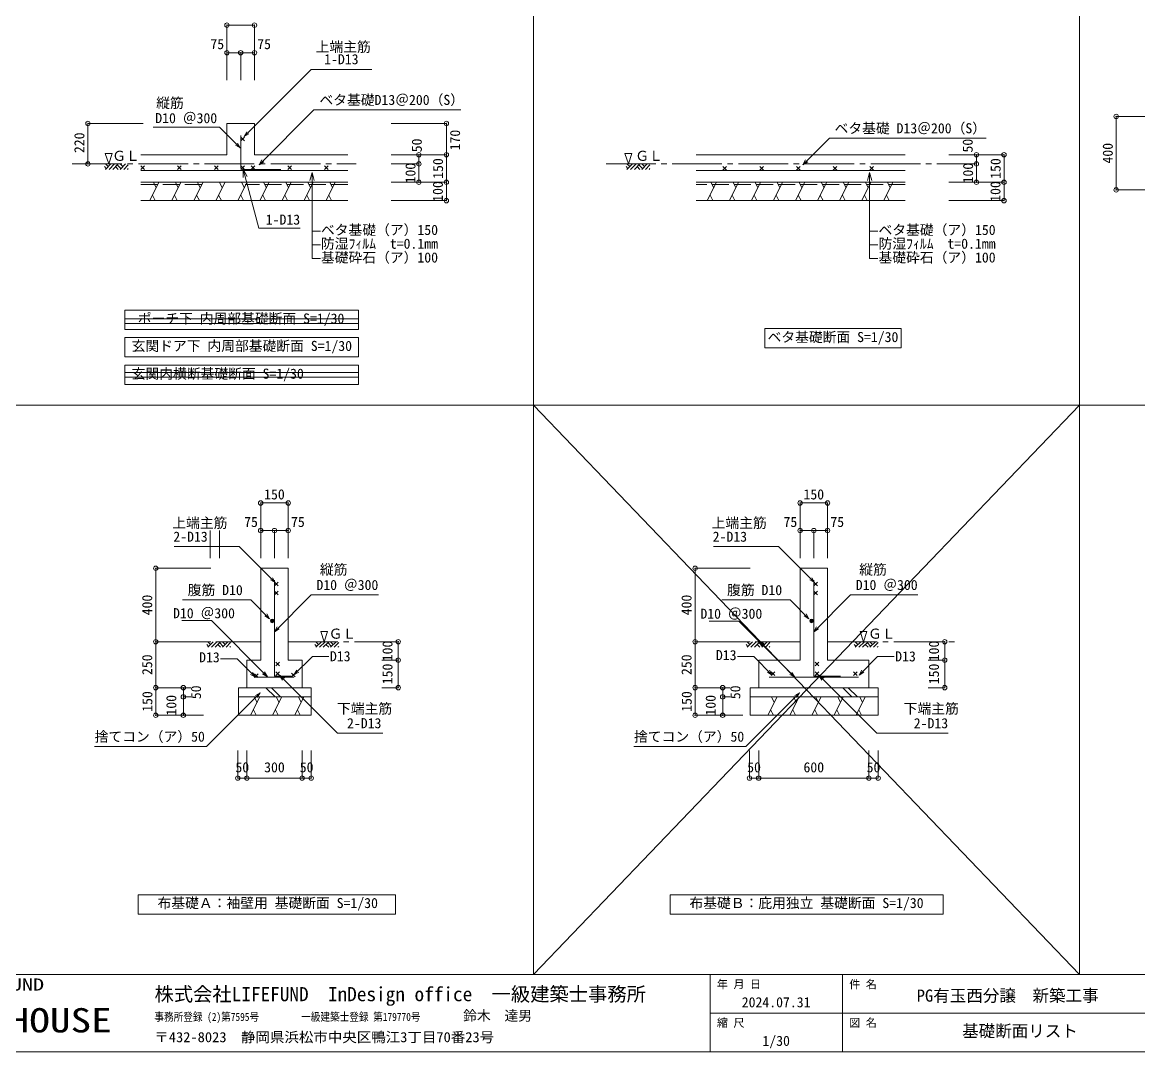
# Model space of a CAD drawing. Units: millimetres at full size, sheet at 1:30. Extents: x -300124 to 8645, y -4140 to 27542.
# Drawn here: x -2783 to 3293, y -4140 to 1461 of the extents above; entities that cross this region are included whole.
import ezdxf
from ezdxf.enums import TextEntityAlignment as Align

# ---------------------------------------------------------------- set-up
doc = ezdxf.new("R2010")
doc.units = ezdxf.units.MM
doc.header["$LTSCALE"] = 30
doc.header["$PDMODE"] = 32
doc.header["$PDSIZE"] = 24
doc.linetypes.add('CHAIN2', pattern=[12, 9, -1, 1, -1])
doc.linetypes.add('DASHED3', pattern=[4, 3, -1])
for name, color, linetype, lineweight in [('0-0_敷地線', 4, 'Continuous', 9), ('0-2_既存建物', 4, 'Continuous', 9), ('F-A_Layer250', 4, 'Continuous', 9), ('F-F_Layer255', 4, 'Continuous', 9)]:
    doc.layers.add(name, color=color, linetype=linetype, lineweight=lineweight)
doc.styles.add('ＭＳ ゴシック', font='')
doc.styles.get('ＭＳ ゴシック').set_extended_font_data('MS Gothic')

msp = doc.modelspace()

# ---------------------------------------------------------------- linework, layer by layer
at = {"layer": '0-0_敷地線'}
for p, q in [((-1669.4, 1445.46), (-1669.4, 1295.46)), ((-1669.4, 1445.46), (-1519.4, 1445.46)), ((-1519.4, 1445.46), (-1519.4, 1295.46)), ((-1669.4, 1295.46), (-1669.4, 1145.46)), ((-1669.4, 1295.46), (-1594.4, 1295.46)), ((-1594.4, 1295.46), (-1594.4, 1145.46)), ((-1594.4, 1295.46), (-1519.4, 1295.46)), ((-1519.4, 1295.46), (-1519.4, 1145.46)), ((-1575.87, 839.62), (-1211.27, 1204.22)), ((-1211.27, 1204.22), (-881.51, 1204.22)), ((-1494.28, 686.02), (-1195.55, 984.75)), ((-1195.55, 984.75), (-395.61, 984.75)), ((3169.99, 548.65), (3169.99, 948.65)), ((3169.99, 948.65), (3429.18, 948.65)), ((-2425.71, 910.46), (-2125.71, 910.46)), ((-2425.71, 690.46), (-2425.71, 910.46)), ((-2071.26, 889.83), (-1709.32, 889.83)), ((-1597.53, 778.05), (-1709.32, 889.83)), ((-1669.4, 910.46), (-1669.4, 740.46)), ((-1669.4, 910.46), (-1519.4, 910.46)), ((-1519.4, 740.46), (-1519.4, 910.46)), ((-474.71, 910.46), (-774.71, 910.46)), ((-474.71, 740.46), (-474.71, 910.46)), ((-1623.52, 793.05), (-1597.53, 778.05)), ((-1597.53, 778.05), (-1612.53, 804.03)), ((-1594.4, 669.61), (-1594.4, 845.46)), ((-1594.4, 815.46), (-1574.4, 835.46)), ((-1594.4, 835.46), (-1574.4, 815.46)), ((1465.19, 686.02), (1609.58, 830.41)), ((1609.58, 830.41), (2462.58, 830.41)), ((-2312.58, 690.46), (-2293.91, 746.46)), ((-1669.4, 740.46), (-2137.77, 740.46)), ((-1011.9, 740.46), (-1519.4, 740.46)), ((-624.71, 740.46), (-774.71, 740.46)), ((-474.71, 740.46), (-624.71, 740.46)), ((-624.71, 690.46), (-624.71, 740.46)), ((-474.71, 590.46), (-474.71, 740.46)), ((515.23, 690.46), (533.89, 746.46)), ((2022.57, 740.46), (885.07, 740.46)), ((2409.75, 740.46), (2259.75, 740.46)), ((2559.75, 740.46), (2409.75, 740.46)), ((2409.75, 690.46), (2409.75, 740.46)), ((2559.75, 590.46), (2559.75, 740.46)), ((-2325.9, 665.46), (-2335.9, 675.46)), ((-2315.9, 675.46), (-2330.9, 690.46)), ((-2330.9, 660.46), (-2300.9, 690.46)), ((-2310.9, 660.46), (-2280.9, 690.46)), ((-2290.9, 660.46), (-2260.9, 690.46)), ((-2260.9, 660.46), (-2275.9, 675.46)), ((-2245.9, 665.46), (-2265.9, 685.46)), ((-2235.9, 675.46), (-2250.9, 690.46)), ((-2250.9, 660.46), (-2220.9, 690.46)), ((-2230.9, 660.46), (-2205.9, 685.46)), ((-2137.77, 679.66), (-2117.77, 659.66)), ((-2137.77, 659.66), (-2117.77, 679.66)), ((-1937.77, 679.66), (-1917.77, 659.66)), ((-1937.77, 659.66), (-1917.77, 679.66)), ((-1737.77, 679.66), (-1717.77, 659.66)), ((-1737.77, 659.66), (-1717.77, 679.66)), ((-1594.4, 679.66), (-1574.4, 659.66)), ((-1594.4, 659.66), (-1574.4, 679.66)), ((-1537.77, 679.66), (-1517.77, 659.66)), ((-1537.77, 659.66), (-1517.77, 679.66)), ((-1337.77, 679.66), (-1317.77, 659.66)), ((-1337.77, 659.66), (-1317.77, 679.66)), ((-1137.77, 679.66), (-1117.77, 659.66)), ((-1137.77, 659.66), (-1117.77, 679.66)), ((-624.71, 690.46), (-774.71, 690.46)), ((-624.71, 590.46), (-624.71, 690.46)), ((512.9, 665.46), (502.9, 675.46)), ((522.9, 675.46), (507.9, 690.46)), ((507.9, 660.46), (537.9, 690.46)), ((527.9, 660.46), (557.9, 690.46)), ((547.9, 660.46), (577.9, 690.46)), ((577.9, 660.46), (562.9, 675.46)), ((592.9, 665.46), (572.9, 685.46)), ((602.9, 675.46), (587.9, 690.46)), ((587.9, 660.46), (617.9, 690.46)), ((607.9, 660.46), (632.9, 685.46)), ((1050.07, 655.84), (1030.07, 675.84)), ((1050.07, 675.84), (1030.07, 655.84)), ((1230.07, 655.84), (1250.07, 675.84)), ((1250.07, 655.84), (1230.07, 675.84)), ((1430.07, 675.84), (1450.07, 655.84)), ((1430.07, 655.84), (1450.07, 675.84)), ((1630.07, 675.84), (1650.07, 655.84)), ((1630.07, 655.84), (1650.07, 675.84)), ((1830.07, 675.84), (1850.07, 655.84)), ((1830.07, 655.84), (1850.07, 675.84)), ((2409.75, 690.46), (2259.75, 690.46)), ((2409.75, 590.46), (2409.75, 690.46)), ((-2210.9, 660.46), (-2205.9, 665.46)), ((-2137.45, 655.46), (-1011.9, 655.46)), ((-1584.4, 659.61), (-1376.63, 659.61)), ((-1581.39, 661.17), (-1495.49, 340.61)), ((-1206.23, 643.45), (-1206.23, 174.95)), ((627.9, 660.46), (632.9, 665.46)), ((885.07, 655.46), (2022.57, 655.46)), ((1828.24, 643.45), (1828.24, 174.95)), ((-2137.45, 590.46), (-1919.4, 590.46)), ((-2089.4, 490.46), (-2039.4, 590.46)), ((-2054.4, 560.46), (-2069.4, 590.46)), ((-1969.4, 490.46), (-1919.4, 590.46)), ((-1934.4, 560.46), (-1949.4, 590.46)), ((-1011.9, 590.46), (-1919.4, 590.46)), ((-1849.4, 490.46), (-1799.4, 590.46)), ((-1814.4, 560.46), (-1829.4, 590.46)), ((-1729.4, 490.46), (-1679.4, 590.46)), ((-1694.4, 560.46), (-1709.4, 590.46)), ((-1609.4, 490.46), (-1559.4, 590.46)), ((-1574.4, 560.46), (-1589.4, 590.46)), ((-1489.4, 490.46), (-1439.4, 590.46)), ((-1454.4, 560.46), (-1469.4, 590.46)), ((-1369.4, 490.46), (-1319.4, 590.46)), ((-1334.4, 560.46), (-1349.4, 590.46)), ((-1249.4, 490.46), (-1199.4, 590.46)), ((-1214.4, 560.46), (-1229.4, 590.46)), ((-1129.4, 490.46), (-1079.4, 590.46)), ((-1094.4, 560.46), (-1109.4, 590.46)), ((-474.71, 490.46), (-474.71, 590.46)), ((885.07, 590.46), (1115.07, 590.46)), ((945.07, 490.46), (995.07, 590.46)), ((980.07, 560.46), (965.07, 590.46)), ((1065.07, 490.46), (1115.07, 590.46)), ((1100.07, 560.46), (1085.07, 590.46)), ((2022.57, 590.46), (1115.07, 590.46)), ((1185.07, 490.46), (1235.07, 590.46)), ((1220.07, 560.46), (1205.07, 590.46)), ((1305.07, 490.46), (1355.07, 590.46)), ((1340.07, 560.46), (1325.07, 590.46)), ((1425.07, 490.46), (1475.07, 590.46)), ((1460.07, 560.46), (1445.07, 590.46)), ((1545.07, 490.46), (1595.07, 590.46)), ((1580.07, 560.46), (1565.07, 590.46)), ((1665.07, 490.46), (1715.07, 590.46)), ((1700.07, 560.46), (1685.07, 590.46)), ((1785.07, 490.46), (1835.07, 590.46)), ((1820.07, 560.46), (1805.07, 590.46)), ((1905.07, 490.46), (1955.07, 590.46)), ((1940.07, 560.46), (1925.07, 590.46)), ((2409.75, 590.46), (2259.75, 590.46)), ((2559.75, 590.46), (2409.75, 590.46)), ((2559.75, 490.46), (2559.75, 590.46)), ((3169.99, 548.65), (5340.36, 548.65)), ((-2137.45, 490.46), (-1011.9, 490.46)), ((-2059.4, 490.46), (-2074.4, 520.46)), ((-1939.4, 490.46), (-1954.4, 520.46)), ((-1819.4, 490.46), (-1834.4, 520.46)), ((-1699.4, 490.46), (-1714.4, 520.46)), ((-1579.4, 490.46), (-1594.4, 520.46)), ((-1459.4, 490.46), (-1474.4, 520.46)), ((-1339.4, 490.46), (-1354.4, 520.46)), ((-1219.4, 490.46), (-1234.4, 520.46)), ((-1099.4, 490.46), (-1114.4, 520.46)), ((-474.71, 490.46), (-774.71, 490.46)), ((885.07, 490.46), (2022.57, 490.46)), ((975.07, 490.46), (960.07, 520.46)), ((1095.07, 490.46), (1080.07, 520.46)), ((1215.07, 490.46), (1200.07, 520.46)), ((1335.07, 490.46), (1320.07, 520.46)), ((1455.07, 490.46), (1440.07, 520.46)), ((1575.07, 490.46), (1560.07, 520.46)), ((1695.07, 490.46), (1680.07, 520.46)), ((1815.07, 490.46), (1800.07, 520.46)), ((1935.07, 490.46), (1920.07, 520.46)), ((2559.75, 490.46), (2259.75, 490.46)), ((-1495.49, 340.61), (-1270.49, 340.61)), ((-1206.23, 324.95), (-1160.73, 324.95)), ((1828.24, 324.95), (1873.74, 324.95)), ((-1206.23, 249.95), (-1160.73, 249.95)), ((1828.24, 249.95), (1873.74, 249.95)), ((-1206.23, 174.95), (-1160.73, 174.95)), ((1828.24, 174.95), (1873.74, 174.95)), ((-2225.03, -104.8), (-2225.03, -209.8)), ((-953.38, -104.8), (-2225.03, -104.8)), ((-953.38, -209.8), (-953.38, -104.8)), ((-2225.03, -209.8), (-953.38, -209.8)), ((2000.41, -205.54), (1257.91, -205.54)), ((1257.91, -205.54), (1257.91, -310.54)), ((2000.41, -310.54), (2000.41, -205.54)), ((-2225.03, -253.79), (-2225.03, -358.79)), ((-953.38, -253.79), (-2225.03, -253.79)), ((-953.38, -358.79), (-953.38, -253.79)), ((-2225.03, -358.79), (-953.38, -358.79)), ((1257.91, -310.54), (2000.41, -310.54)), ((-2225.03, -404.89), (-2225.03, -509.89)), ((-2225.03, -509.89), (-953.38, -509.89)), ((-1485.56, -1154.53), (-1485.56, -1304.53)), ((-1485.56, -1154.53), (-1335.56, -1154.53)), ((-1335.56, -1154.53), (-1335.56, -1304.53)), ((1449.65, -1154.53), (1449.65, -1304.53)), ((1449.65, -1154.53), (1599.65, -1154.53)), ((1599.65, -1154.53), (1599.65, -1304.53)), ((-1760.56, -1304.53), (-1760.56, -1454.53)), ((-1710.56, -1304.53), (-1710.56, -1454.53)), ((-1485.56, -1304.53), (-1485.56, -1454.53)), ((-1485.56, -1304.53), (-1410.56, -1304.53)), ((-1410.56, -1304.53), (-1410.56, -1454.53)), ((-1410.56, -1304.53), (-1410.56, -1454.53)), ((-1410.56, -1304.53), (-1335.56, -1304.53)), ((-1335.56, -1304.53), (-1335.56, -1454.53)), ((1449.65, -1304.53), (1449.65, -1454.53)), ((1449.65, -1304.53), (1524.65, -1304.53)), ((1524.65, -1304.53), (1524.65, -1454.53)), ((1524.65, -1304.53), (1524.65, -1454.53)), ((1524.65, -1304.53), (1599.65, -1304.53)), ((1599.65, -1304.53), (1599.65, -1454.53)), ((-1955.8, -1391.8), (-1602.96, -1391.8)), ((-1406.74, -1588.02), (-1602.96, -1391.8)), ((979.41, -1391.8), (1332.25, -1391.8)), ((1528.47, -1588.02), (1332.25, -1391.8)), ((-2056.56, -1509.53), (-1906.56, -1509.53)), ((-2056.56, -1909.53), (-2056.56, -1509.53)), ((-1906.56, -1509.53), (-1756.56, -1509.53)), ((-1485.56, -1524.53), (-1485.56, -1509.53)), ((-1485.56, -1524.53), (-1485.56, -1509.53)), ((878.65, -1509.53), (1028.65, -1509.53)), ((878.65, -1909.53), (878.65, -1509.53)), ((1028.65, -1509.53), (1178.65, -1509.53)), ((1449.65, -1524.53), (1449.65, -1509.53)), ((1449.65, -1524.53), (1449.65, -1509.53)), ((-1485.56, -1524.53), (-1485.56, -2009.53)), ((-1410.56, -2096.3), (-1410.56, -1574.53)), ((-1335.56, -2009.53), (-1335.56, -1524.53)), ((1449.65, -1524.53), (1449.65, -2009.53)), ((1524.65, -2096.3), (1524.65, -1574.53)), ((1599.65, -2009.53), (1599.65, -1524.53)), ((-1390.38, -1584.53), (-1410.38, -1604.53)), ((-1390.38, -1604.53), (-1410.38, -1584.53)), ((-1390.38, -1654.53), (-1410.38, -1634.53)), ((-1390.38, -1634.53), (-1410.38, -1654.53)), ((1544.83, -1584.53), (1524.83, -1604.53)), ((1544.83, -1604.53), (1524.83, -1584.53)), ((1544.83, -1654.53), (1524.83, -1634.53)), ((1544.83, -1634.53), (1524.83, -1654.53)), ((-1910.64, -1682.25), (-1538.96, -1682.25)), ((-1436.92, -1784.29), (-1538.96, -1682.25)), ((-1210.31, -1654.52), (-844.81, -1654.52)), ((1024.57, -1682.25), (1396.25, -1682.25)), ((1498.29, -1784.29), (1396.25, -1682.25)), ((1724.9, -1654.52), (2090.4, -1654.52)), ((-1914.1, -1794.66), (-1754.1, -1794.66)), ((-1449.01, -2099.75), (-1754.1, -1794.66)), ((955.77, -1797.25), (1115.76, -1797.25)), ((1420.85, -2102.34), (1115.76, -1797.25)), ((-1410.56, -1854.77), (-1395.56, -1828.79)), ((-1159.14, -1853.53), (-1121.8, -1853.53)), ((-1140.47, -1909.53), (-1159.14, -1853.53)), ((-1140.47, -1909.53), (-1121.8, -1853.53)), ((1524.65, -1854.77), (1539.65, -1828.79)), ((1776.07, -1853.53), (1813.41, -1853.53)), ((1794.74, -1909.53), (1776.07, -1853.53)), ((1794.74, -1909.53), (1813.41, -1853.53)), ((-2056.56, -1909.53), (-1756.56, -1909.53)), ((-2056.56, -1909.53), (-1906.56, -1909.53)), ((-2056.56, -2159.53), (-2056.56, -1909.53)), ((-1769.06, -1934.53), (-1779.06, -1924.53)), ((-1774.06, -1939.53), (-1744.06, -1909.53)), ((-1759.06, -1924.53), (-1774.06, -1909.53)), ((-1754.06, -1939.53), (-1724.06, -1909.53)), ((-1734.06, -1939.53), (-1704.06, -1909.53)), ((-1704.06, -1939.53), (-1719.06, -1924.53)), ((-1689.06, -1934.53), (-1709.06, -1914.53)), ((-1694.06, -1939.53), (-1664.06, -1909.53)), ((-1679.06, -1924.53), (-1694.06, -1909.53)), ((-1674.06, -1939.53), (-1649.06, -1914.53)), ((-1654.06, -1939.53), (-1649.06, -1934.53)), ((-1180.47, -1934.53), (-1190.47, -1924.53)), ((-1185.47, -1939.53), (-1155.47, -1909.53)), ((-1170.47, -1924.53), (-1185.47, -1909.53)), ((-1165.47, -1939.53), (-1135.47, -1909.53)), ((-1145.47, -1939.53), (-1115.47, -1909.53)), ((-1115.47, -1939.53), (-1130.47, -1924.53)), ((-1100.47, -1934.53), (-1120.47, -1914.53)), ((-1105.47, -1939.53), (-1075.47, -1909.53)), ((-1090.47, -1924.53), (-1105.47, -1909.53)), ((-1085.47, -1939.53), (-1060.47, -1914.53)), ((-1065.47, -1939.53), (-1060.47, -1934.53)), ((-736.89, -1909.53), (-826.24, -1909.53)), ((-736.89, -1909.53), (-736.89, -2009.53)), ((878.65, -1909.53), (1178.65, -1909.53)), ((878.65, -1909.53), (1028.65, -1909.53)), ((878.65, -2159.53), (878.65, -1909.53)), ((1166.15, -1934.53), (1156.15, -1924.53)), ((1161.15, -1939.53), (1191.15, -1909.53)), ((1176.15, -1924.53), (1161.15, -1909.53)), ((1181.15, -1939.53), (1211.15, -1909.53)), ((1201.15, -1939.53), (1231.15, -1909.53)), ((1231.15, -1939.53), (1216.15, -1924.53)), ((1246.15, -1934.53), (1226.15, -1914.53)), ((1241.15, -1939.53), (1271.15, -1909.53)), ((1256.15, -1924.53), (1241.15, -1909.53)), ((1261.15, -1939.53), (1286.15, -1914.53)), ((1281.15, -1939.53), (1286.15, -1934.53)), ((1754.74, -1934.53), (1744.74, -1924.53)), ((1749.74, -1939.53), (1779.74, -1909.53)), ((1764.74, -1924.53), (1749.74, -1909.53)), ((1769.74, -1939.53), (1799.74, -1909.53)), ((1789.74, -1939.53), (1819.74, -1909.53)), ((1819.74, -1939.53), (1804.74, -1924.53)), ((1834.74, -1934.53), (1814.74, -1914.53)), ((1829.74, -1939.53), (1859.74, -1909.53)), ((1844.74, -1924.53), (1829.74, -1909.53)), ((1849.74, -1939.53), (1874.74, -1914.53)), ((1869.74, -1939.53), (1874.74, -1934.53)), ((2237.03, -1909.53), (2147.68, -1909.53)), ((2237.03, -1909.53), (2237.03, -2009.53)), ((-1614.42, -2002.28), (-1703.9, -2002.28)), ((-1514.36, -2102.34), (-1614.42, -2002.28)), ((-1560.56, -2009.53), (-1485.56, -2009.53)), ((-1560.56, -2009.53), (-1560.56, -2159.53)), ((-1383.69, -2040.69), (-1403.69, -2020.69)), ((-1383.69, -2020.69), (-1403.69, -2040.69)), ((-1335.56, -2009.53), (-1260.56, -2009.53)), ((-1260.56, -2159.53), (-1260.56, -2009.53)), ((-736.89, -2009.53), (-826.24, -2009.53)), ((-736.89, -2009.53), (-736.89, -2159.53)), ((1224.65, -2009.53), (1224.65, -2159.53)), ((1224.65, -2009.53), (1449.65, -2009.53)), ((1551.52, -2040.69), (1531.52, -2020.69)), ((1551.52, -2020.69), (1531.52, -2040.69)), ((1599.65, -2009.53), (1824.65, -2009.53)), ((1824.65, -2159.53), (1824.65, -2009.53)), ((2237.03, -2009.53), (2147.68, -2009.53)), ((2237.03, -2009.53), (2237.03, -2159.53)), ((-1520.81, -2103.01), (-1304.69, -2103.01)), ((-1520.13, -2104), (-1500.13, -2084)), ((-1520.13, -2084), (-1500.13, -2104)), ((-1410.56, -2096.3), (-1320.56, -2096.3)), ((-1402.7, -2072.36), (-1382.7, -2092.36)), ((-1402.7, -2092.36), (-1382.7, -2072.36)), ((-1382.53, -2092.05), (-1356.55, -2107.05)), ((-1367.53, -2118.04), (-1382.53, -2092.05)), ((-1382.53, -2092.05), (-1067.87, -2406.72)), ((-1318.76, -2079.71), (-1298.76, -2099.71)), ((-1318.76, -2099.71), (-1298.76, -2079.71)), ((1282.21, -2102.26), (1767.55, -2102.26)), ((1292.47, -2072.36), (1312.47, -2092.36)), ((1292.47, -2092.36), (1312.47, -2072.36)), ((1524.65, -2096.3), (1669.6, -2096.3)), ((1532.51, -2072.36), (1552.51, -2092.36)), ((1532.51, -2092.36), (1552.51, -2072.36)), ((1552.68, -2092.05), (1578.66, -2107.05)), ((1567.68, -2118.04), (1552.68, -2092.05)), ((1741.24, -2072.36), (1761.24, -2092.36)), ((1741.24, -2092.36), (1761.24, -2072.36)), ((-2056.56, -2159.53), (-1906.56, -2159.53)), ((-2056.56, -2309.53), (-2056.56, -2159.53)), ((-2056.56, -2159.53), (-1906.56, -2159.53)), ((-1906.56, -2209.53), (-1906.56, -2159.53)), ((-1906.56, -2159.53), (-1874.89, -2159.53)), ((-1906.56, -2159.53), (-1865.79, -2159.53)), ((-1606.56, -2309.53), (-1606.56, -2159.53)), ((-1606.56, -2159.53), (-1210.56, -2159.53)), ((-1456.97, -2159.53), (-1406.97, -2209.53)), ((-1427.28, -2159.53), (-1377.28, -2209.53)), ((-736.89, -2159.53), (-826.24, -2159.53)), ((878.65, -2159.53), (1028.65, -2159.53)), ((878.65, -2309.53), (878.65, -2159.53)), ((878.65, -2159.53), (1028.65, -2159.53)), ((1028.65, -2209.53), (1028.65, -2159.53)), ((1028.65, -2159.53), (1060.32, -2159.53)), ((1028.65, -2159.53), (1069.42, -2159.53)), ((1178.65, -2159.53), (1874.65, -2159.53)), ((1178.65, -2309.53), (1178.65, -2159.53)), ((1574.65, -2159.53), (1874.65, -2159.53)), ((1681.98, -2159.53), (1731.98, -2209.53)), ((1711.68, -2159.53), (1761.68, -2209.53)), ((1874.65, -2159.53), (1874.65, -2309.53)), ((2237.03, -2159.53), (2147.68, -2159.53)), ((-1906.56, -2309.53), (-1906.56, -2209.53)), ((-1906.56, -2209.53), (-1874.89, -2209.53)), ((-1906.56, -2209.53), (-1865.79, -2209.53)), ((-1488.54, -2187.61), (-1780.59, -2479.67)), ((-1606.56, -2309.53), (-1606.56, -2209.53)), ((-1606.56, -2209.53), (-1210.56, -2209.53)), ((-1540.56, -2309.53), (-1490.56, -2209.53)), ((-1505.56, -2239.53), (-1520.56, -2209.53)), ((-1420.56, -2309.53), (-1370.56, -2209.53)), ((-1385.56, -2239.53), (-1400.56, -2209.53)), ((-1300.56, -2309.53), (-1250.56, -2209.53)), ((-1265.56, -2239.53), (-1280.56, -2209.53)), ((1028.65, -2309.53), (1028.65, -2209.53)), ((1028.65, -2209.53), (1060.32, -2209.53)), ((1028.65, -2209.53), (1069.42, -2209.53)), ((1446.67, -2187.61), (1154.62, -2479.67)), ((1178.65, -2309.53), (1178.65, -2209.53)), ((1178.65, -2209.53), (1874.65, -2209.53)), ((1274.65, -2309.53), (1324.65, -2209.53)), ((1309.65, -2239.53), (1294.65, -2209.53)), ((1394.65, -2309.53), (1444.65, -2209.53)), ((1429.65, -2239.53), (1414.65, -2209.53)), ((1514.65, -2309.53), (1564.65, -2209.53)), ((1549.65, -2239.53), (1534.65, -2209.53)), ((1634.65, -2309.53), (1684.65, -2209.53)), ((1669.65, -2239.53), (1654.65, -2209.53)), ((1754.65, -2309.53), (1804.65, -2209.53)), ((1789.65, -2239.53), (1774.65, -2209.53)), ((-1510.56, -2309.53), (-1525.56, -2279.53)), ((-1390.56, -2309.53), (-1405.56, -2279.53)), ((-1270.56, -2309.53), (-1285.56, -2279.53)), ((1304.65, -2309.53), (1289.65, -2279.53)), ((1424.65, -2309.53), (1409.65, -2279.53)), ((1544.65, -2309.53), (1529.65, -2279.53)), ((1664.65, -2309.53), (1649.65, -2279.53)), ((1784.65, -2309.53), (1769.65, -2279.53)), ((-2056.56, -2309.53), (-1906.56, -2309.53)), ((-1906.56, -2309.53), (-1796.03, -2309.53)), ((-1558.71, -2309.53), (-1606.56, -2309.53)), ((-1210.56, -2309.53), (-1558.71, -2309.53)), ((878.65, -2309.53), (1028.65, -2309.53)), ((1028.65, -2309.53), (1139.18, -2309.53)), ((1874.65, -2309.53), (1178.65, -2309.53)), ((-1067.87, -2406.72), (-820.87, -2406.72)), ((-1780.59, -2479.67), (-2389.27, -2479.67)), ((1154.62, -2479.67), (545.94, -2479.67)), ((-1610.56, -2651.53), (-1610.56, -2501.53)), ((-1560.56, -2651.53), (-1560.56, -2501.53)), ((-1260.56, -2651.53), (-1260.56, -2501.53)), ((-1210.56, -2651.53), (-1210.56, -2501.53)), ((1174.65, -2651.53), (1174.65, -2501.53)), ((1824.65, -2651.53), (1824.65, -2501.53)), ((1874.65, -2651.53), (1874.65, -2501.53)), ((-1560.56, -2651.53), (-1260.56, -2651.53)), ((-1260.56, -2651.53), (-1210.56, -2651.53)), ((1224.65, -2651.53), (1824.65, -2651.53)), ((1824.65, -2651.53), (1874.65, -2651.53)), ((-2152.47, -3286.22), (-2152.47, -3391.22)), ((742.08, -3286.22), (742.08, -3391.22)), ((-2152.47, -3391.22), (-752.82, -3391.22)), ((742.08, -3391.22), (2227.81, -3391.22))]:
    msp.add_line(p, q, dxfattribs=at)
at = {"layer": '0-0_敷地線', "linetype": 'CHAIN2'}
for p, q in [((-2510.96, 690.46), (-966.4, 690.46)), ((394.52, 690.46), (2259.75, 690.46)), ((-1729.06, -1909.53), (-1485.56, -1909.53)), ((-1335.56, -1909.53), (-743.79, -1909.53)), ((1206.15, -1909.53), (1449.65, -1909.53)), ((1599.65, -1909.53), (2319.38, -1909.53))]:
    msp.add_line(p, q, dxfattribs=at)
at = {"layer": '0-0_敷地線', "linetype": 'DASHED3'}
for p, q in [((-1808.16, 578.46), (-2137.45, 578.46)), ((-1011.9, 578.46), (-1569.23, 578.46)), ((2022.57, 578.46), (885.07, 578.46))]:
    msp.add_line(p, q, dxfattribs=at)
at = {"layer": '0-0_敷地線'}
for points in [[(-1549.89, 854.62), (-1575.87, 839.62), (-1560.87, 865.6)], [(-2312.58, 690.46), (-2331.25, 746.46), (-2293.91, 746.46)], [(515.23, 690.46), (496.56, 746.46), (533.89, 746.46)], [(-1468.3, 701.02), (-1494.28, 686.02), (-1479.28, 712)], [(1491.17, 701.02), (1465.19, 686.02), (1480.19, 712)], [(-1581.39, 616.17), (-1581.39, 661.17), (-1558.89, 622.2)], [(-1217.87, 599.98), (-1206.23, 643.45), (-1194.58, 599.98)], [(1816.59, 599.98), (1828.24, 643.45), (1839.88, 599.98)], [(-474.71, 590.46), (-624.71, 590.46), (-774.71, 590.46)], [(-953.38, -509.89), (-953.38, -404.89), (-2225.03, -404.89)], [(-1485.56, -1509.53), (-1335.56, -1509.53), (-1335.56, -1524.53)], [(1449.65, -1509.53), (1599.65, -1509.53), (1599.65, -1524.53)], [(-1432.72, -1573.02), (-1406.74, -1588.02), (-1421.74, -1562.04)], [(1502.49, -1573.02), (1528.47, -1588.02), (1513.47, -1562.04)], [(-1384.58, -1839.77), (-1410.56, -1854.77), (-1210.31, -1654.52)], [(1550.63, -1839.77), (1524.65, -1854.77), (1724.9, -1654.52)], [(-1462.9, -1769.29), (-1436.92, -1784.29), (-1451.92, -1758.31)], [(1472.31, -1769.29), (1498.29, -1784.29), (1483.29, -1758.31)], [(-1304.49, -2090.11), (-1204.43, -1990.04), (-1114.95, -1990.04)], [(1298.24, -2090.71), (1198.18, -1990.64), (1108.7, -1990.64)], [(1771.67, -2090.71), (1871.73, -1990.64), (1961.21, -1990.64)], [(-1278.51, -2075.11), (-1304.49, -2090.11), (-1289.49, -2064.13)], [(1272.26, -2075.71), (1298.24, -2090.71), (1283.24, -2064.73)], [(1797.65, -2075.71), (1771.67, -2090.71), (1786.67, -2064.73)], [(-1540.34, -2087.34), (-1514.36, -2102.34), (-1529.36, -2076.36)], [(-1474.99, -2084.75), (-1449.01, -2099.75), (-1464.01, -2073.77)], [(1394.87, -2087.34), (1420.85, -2102.34), (1405.85, -2076.36)], [(1552.68, -2092.05), (1867.34, -2406.72), (2256.07, -2406.72)], [(-1360.56, -2159.53), (-1210.56, -2159.53), (-1210.56, -2309.53)], [(-1514.52, -2202.61), (-1488.54, -2187.61), (-1503.54, -2213.59)], [(1420.69, -2202.61), (1446.67, -2187.61), (1431.67, -2213.59)], [(-1610.56, -2651.53), (-1560.56, -2651.53), (-1560.56, -2501.53)], [(1174.65, -2651.53), (1224.65, -2651.53), (1224.65, -2501.53)], [(-752.82, -3391.22), (-752.82, -3286.22), (-2152.47, -3286.22)], [(2227.81, -3391.22), (2227.81, -3286.22), (742.08, -3286.22)]]:
    msp.add_lwpolyline(points, dxfattribs=at)
for centre, radius in [((-1422.54, -1796.09), 10), ((-1422.54, -1796.09), 8), ((-1422.54, -1796.09), 6), ((-1422.54, -1796.09), 4), ((-1422.54, -1796.09), 2), ((1512.67, -1796.09), 10), ((1512.67, -1796.09), 8), ((1512.67, -1796.09), 6), ((1512.67, -1796.09), 4), ((1512.67, -1796.09), 2)]:
    msp.add_circle(centre, radius, dxfattribs=at)
msp.add_arc((-1584.4, 669.61), 10, 180, 270, dxfattribs=at)
for p in [(-1669.4, 1445.46), (-1519.4, 1445.46), (-1669.4, 1295.46), (-1594.4, 1295.46), (-1519.4, 1295.46), (-2425.71, 910.46), (-474.71, 910.46), (3169.99, 948.65), (-624.71, 740.46), (-474.71, 740.46), (2409.75, 740.46), (2559.75, 740.46), (-2425.71, 690.46), (-624.71, 690.46), (-624.71, 690.46), (2409.75, 690.46), (2409.75, 690.46), (-624.71, 590.46), (-474.71, 590.46), (-474.71, 590.46), (2409.75, 590.46), (2559.75, 590.46), (2559.75, 590.46), (3169.99, 548.65), (-474.71, 490.46), (2559.75, 490.46), (-1485.56, -1154.53), (-1335.56, -1154.53), (1449.65, -1154.53), (1599.65, -1154.53), (-1485.56, -1304.53), (-1410.56, -1304.53), (-1335.56, -1304.53), (1449.65, -1304.53), (1524.65, -1304.53), (1599.65, -1304.53), (-2056.56, -1509.53), (878.65, -1509.53), (-2056.56, -1909.53), (-736.89, -1909.53), (878.65, -1909.53), (2237.03, -1909.53), (-736.89, -2009.53), (2237.03, -2009.53), (-2056.56, -2159.53), (-1906.56, -2159.53), (-736.89, -2159.53), (878.65, -2159.53), (1028.65, -2159.53), (2237.03, -2159.53), (-1906.56, -2209.53), (1028.65, -2209.53), (-2056.56, -2309.53), (-1906.56, -2309.53), (878.65, -2309.53), (1028.65, -2309.53), (-1610.56, -2651.53), (-1560.56, -2651.53), (-1260.56, -2651.53), (-1210.56, -2651.53), (1174.65, -2651.53), (1224.65, -2651.53), (1824.65, -2651.53), (1874.65, -2651.53)]:
    msp.add_point(p, dxfattribs=at)
at = {"layer": '0-2_既存建物'}
for p, q in [((-954.58, -152.13), (-2226.24, -152.13)), ((-954.58, -177.13), (-2226.24, -177.13)), ((-953.03, -444.86), (-2224.68, -444.86)), ((-953.03, -469.86), (-2224.68, -469.86))]:
    msp.add_line(p, q, dxfattribs=at)
at = {"layer": 'F-F_Layer255'}
for p, q in [((0, 4140), (0, -3720)), ((-5940, -621.77), (5940, -621.77)), ((0, -621.77), (2970, -3720)), ((0, -3720), (2970, -621.77)), ((2970, -621.77), (2970, -3720)), ((-5940, -3720), (5940, -3720)), ((960, -3720), (960, -4140)), ((1680, -3720), (1680, -4140)), ((960, -3930), (3538.47, -3930)), ((-5940, -4140), (5940, -4140))]:
    msp.add_line(p, q, dxfattribs=at)
msp.add_lwpolyline([(2970, 4140), (2970, 4102.42), (2970, -621.77)], dxfattribs=at)

# ---------------------------------------------------------------- texts
at = {"layer": '0-0_敷地線', "style": 'ＭＳ ゴシック'}
for s, p in [('75', (-1759.4, 1298.46)), ('75', (-1504.4, 1298.46)), ('上端主筋', (-1186.4, 1283.63)), ('1-D13', (-1139.97, 1216.03)), ('縦筋', (-2054.42, 978.31)), ('ベタ基礎D13＠200（S）', (-1165.79, 994.75)), ('D10 ＠300', (-2059.2, 895.63)), ('ベタ基礎 D13＠200（S）', (1637.58, 840.41)), ('ＧＬ', (-2293.89, 690.46)), ('ＧＬ', (552.71, 690.46)), ('1-D13', (-1457.99, 343.61)), ('ベタ基礎（ア）150', (-1157.73, 287.45)), ('ベタ基礎（ア）150', (1876.74, 287.45)), ('防湿ﾌｨﾙﾑ\u3000t=0.1mm', (-1157.73, 212.45)), ('防湿ﾌｨﾙﾑ\u3000t=0.1mm', (1876.74, 212.45)), ('基礎砕石（ア）100', (-1157.73, 137.45)), ('基礎砕石（ア）100', (1876.74, 137.45)), ('ポーチ下 内周部基礎断面 S=1/30', (-2154.59, -194.8)), ('ベタ基礎断面 S=1/30', (1272.91, -295.54)), ('玄関ドア下 内周部基礎断面 S=1/30', (-2187.83, -343.79)), ('玄関内横断基礎断面 S=1/30', (-2187.83, -494.89)), ('150', (-1466.81, -1151.53)), ('150', (1468.4, -1151.53)), ('上端主筋', (-1966.7, -1306.5)), ('75', (-1575.56, -1301.53)), ('75', (-1320.56, -1301.53)), ('上端主筋', (968.51, -1306.5)), ('75', (1359.65, -1301.53)), ('75', (1614.65, -1301.53)), ('2-D13', (-1961.05, -1381.8)), ('2-D13', (974.17, -1381.8)), ('縦筋', (-1163.32, -1560.53)), ('縦筋', (1771.89, -1560.53)), ('D10 ＠300', (-1182.31, -1644.52)), ('D10 ＠300', (1752.9, -1644.52)), ('腹筋 D10', (-1882.64, -1672.25)), ('腹筋 D10', (1052.57, -1672.25)), ('D10 ＠300', (-1962.58, -1798.32)), ('D10 ＠300', (907.29, -1800.91)), ('ＧＬ', (-1115.47, -1909.53)), ('ＧＬ', (1819.74, -1909.53)), ('D13', (-1820.72, -2037.88)), ('D13', (-1108.66, -2032.38)), ('D13', (991.88, -2026.24)), ('D13', (1967.5, -2032.98)), ('下端主筋', (-1070.28, -2317.13)), ('下端主筋', (2013.97, -2317.13)), ('2-D13', (-1015.68, -2396.72)), ('2-D13', (2068.57, -2396.72)), ('捨てコン（ア）50', (-2389.27, -2469.67)), ('捨てコン（ア）50', (545.94, -2469.67)), ('50', (-1623.06, -2636.53)), ('300', (-1466.81, -2636.53)), ('50', (-1273.06, -2636.53)), ('50', (1162.15, -2636.53)), ('600', (1468.4, -2636.53)), ('50', (1812.15, -2636.53)), ('布基礎Ａ：袖壁用 基礎断面 S=1/30', (-2046.84, -3375.06)), ('布基礎Ｂ：庇用独立 基礎断面 S=1/30', (847.71, -3375.06))]:
    msp.add_text(s, height=54.99, dxfattribs=at).set_placement(p, align=Align.BOTTOM_LEFT)
for s, p in [('220', (-2428.71, 749.25)), ('170', (-384, 763.96)), ('50', (-592.28, 753.72)), ('50', (2405.82, 752.3)), ('400', (3167.99, 692.4)), ('100', (-626.71, 584.21)), ('150', (-476.71, 609.21)), ('100', (2407.75, 584.21)), ('150', (2557.75, 609.21)), ('100', (-477.71, 484.21)), ('100', (2556.75, 484.21)), ('400', (-2059.56, -1765.78)), ('400', (875.65, -1765.78)), ('100', (-751.89, -2015.78)), ('100', (2222.03, -2015.78)), ('250', (-2059.56, -2090.78)), ('250', (875.65, -2090.78)), ('150', (-751.89, -2140.78)), ('150', (2222.03, -2140.78)), ('150', (-2058.56, -2290.78)), ('50', (-1794, -2222.03)), ('150', (876.65, -2290.78)), ('50', (1141.21, -2222.03)), ('100', (-1928.21, -2311.14)), ('100', (1007, -2311.14))]:
    msp.add_text(s, height=54.99, rotation=90, dxfattribs=at).set_placement(p, align=Align.BOTTOM_LEFT)
at = {"layer": 'F-A_Layer250', "style": 'ＭＳ ゴシック'}
for s, height, width, p in [('LIFEFUND', 65.98, 1.35, (-3148.88, -3827.34)), ('PG HOUSE', 132, 1.25, (-3194.02, -4074.83))]:
    msp.add_text(s, height=height, dxfattribs=dict(at, width=width)).set_placement(p, align=Align.BOTTOM_LEFT)
for s, p in [('PG有玉西分譲\u3000新築工事', (2084.72, -3887.69)), ('基礎断面リスト', (2331.75, -4080))]:
    msp.add_text(s, height=65.98, dxfattribs=at).set_placement(p, align=Align.BOTTOM_LEFT)
at = {"layer": 'F-F_Layer255', "style": 'ＭＳ ゴシック'}
for s, height, p in [('年 月 日', 43.99, (997.33, -3808.41)), ('件 名', 43.99, (1717.33, -3808.41)), ('株式会社LIFEFUND\u3000InDesign office\u3000一級建築士事務所', 76.98, (-2063.55, -3888.44)), ('2024.07.31', 54.99, (1132.5, -3915)), ('鈴木\u3000達男', 54.99, (-383.99, -3988.05)), ('縮 尺', 43.99, (997.33, -4018.41)), ('図 名', 43.99, (1717.33, -4018.41)), ('1/30', 54.99, (1245, -4125))]:
    msp.add_text(s, height=height, dxfattribs=at).set_placement(p, align=Align.BOTTOM_LEFT)
for s, height, width, p in [('事務所登録 (2)第7595号', 43.99, 0.85, (-2064.21, -3985.89)), ('一級建築士登録 第179770号', 43.99, 0.85, (-1265.09, -3985.89)), ('〒432-8023\u3000静岡県浜松市中央区鴨江3丁目70番23号', 54.99, 1.05, (-2064.39, -4104.9))]:
    msp.add_text(s, height=height, dxfattribs=dict(at, width=width)).set_placement(p, align=Align.BOTTOM_LEFT)

doc.saveas('drawing.dxf')
